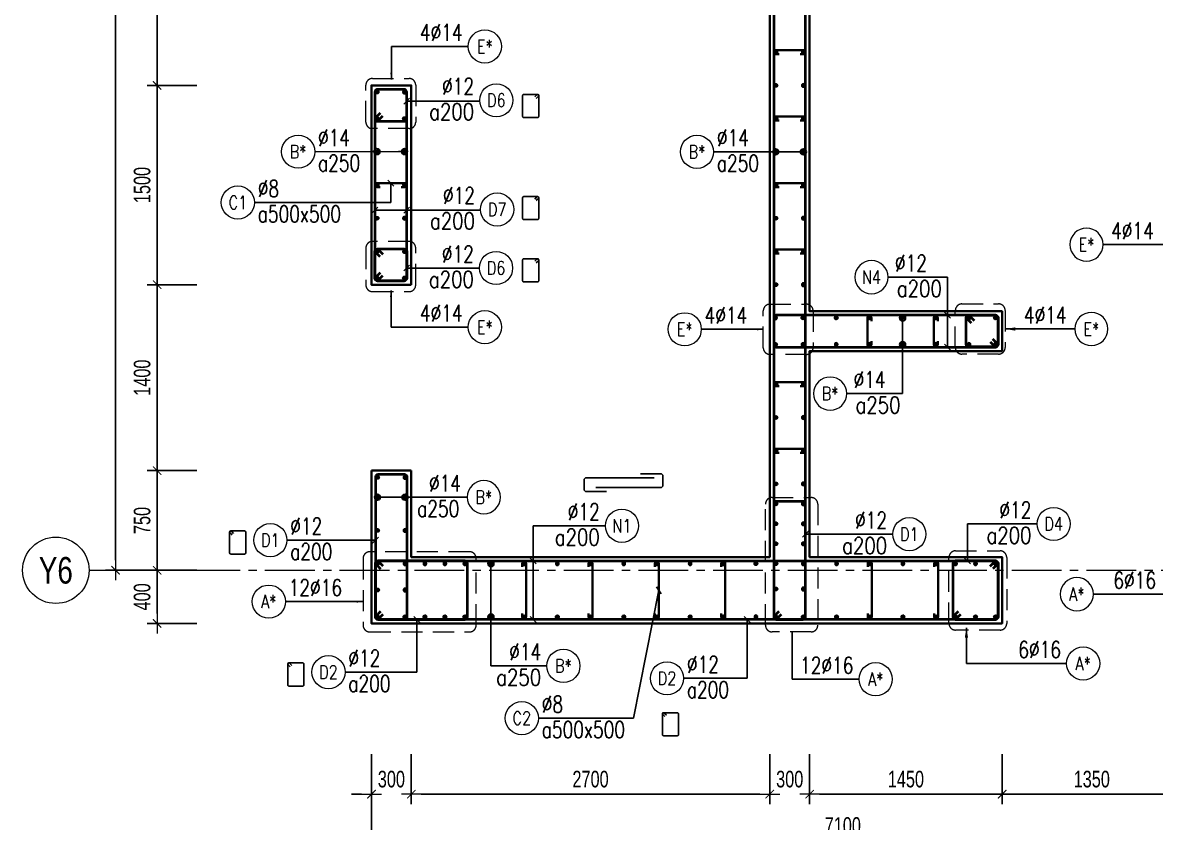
# Model space of a CAD drawing. Header units: millimetres. Extents: x 988833 to 1318015, y -9365 to 47591.
# Drawn here: x 1152773 to 1161304, y -1012 to 5008 of the extents above; entities that cross this region are included whole.
import ezdxf
from ezdxf.enums import TextEntityAlignment as Align

# ---------------------------------------------------------------- set-up
doc = ezdxf.new("R2010")
doc.units = ezdxf.units.MM
doc.header["$MEASUREMENT"] = 0
doc.linetypes.add('HIDDEN2', pattern=[4.7625, 3.175, -1.5875])
doc.linetypes.add('OF_Grid_1$0$CENTER2', pattern=[1.125, 0.75, -0.125, 0.125, -0.125])
doc.layers.get('0').update_dxf_attribs({"lineweight": 20})
doc.layers.get('Defpoints').update_dxf_attribs({"color": 151, "lineweight": 9})
for name, color, linetype, lineweight in [('KC-LEADER', 153, 'Continuous', 18), ('KC-THEP', 6, 'Continuous', 40), ('NDC_S_DIM', 1, 'Continuous', 15), ('NDC_S_HIDDEN', 8, 'HIDDEN2', 13), ('NDC_S_LEADER', 1, 'Continuous', 15), ('NDC_S_REBAR', 4, 'Continuous', 35), ('NDC_S_STIRRUP', 4, 'Continuous', 40), ('NDC_S_VN TEXT', 7, 'Continuous', 20), ('NDC_S_WALL', 6, 'Continuous', 35), ('OF_Grid_1$0$NDC_S_AXIS', 5, 'OF_Grid_1$0$CENTER2', 13), ('OF_Grid_1$0$NDC_S_SYMBOL', 1, 'Continuous', 15), ('OF_Grid_1$0$NDC_S_TEXT SYMBOL', 7, 'Continuous', 20)]:
    doc.layers.add(name, color=color, linetype=linetype, lineweight=lineweight)
doc.layers.add('Ligature', color=1, linetype='Continuous')
doc.styles.add('NDC_ARIAL', font='arial.ttf', dxfattribs={"width": 0.85})
doc.styles.add('NDC_DIM', font='', dxfattribs={"width": 0.75})
doc.styles.add('NDC_EN TXT', font='romans.shx', dxfattribs={"width": 0.8})
doc.styles.add('OF_Grid_1$0$NDC_ANNO', font='', dxfattribs={"width": 0.8})
doc.styles.get('NDC_DIM').set_extended_font_data('Dotum')
doc.styles.get('OF_Grid_1$0$NDC_ANNO').set_extended_font_data('Dotum')
doc.dimstyles.new('NDC_1-50', dxfattribs={"dimscale": 50, "dimtxt": 2.5, "dimasz": 1, "dimexe": 1.5, "dimexo": 0, "dimgap": 0.8, "dimtad": 1, "dimdec": 0, "dimdsep": 46, "dimtxsty": 'NDC_ARIAL', "dimblk": 'DIMMARK', "dimcen": 49999.938995, "dimdle": 1.5, "dimclrd": 1, "dimclre": 1, "dimclrt": 3, "dimadec": 0, "dimazin": 0, "dimtfac": 1, "dimtdec": 0, "dimtix": 1, "dimtmove": 2, "dimatfit": 3, "dimfxl": 1, "dimarcsym": 0})
doc.dimstyles.new('NDC_dim_30', dxfattribs={"dimscale": 30, "dimtxt": 2.5, "dimasz": 1.5, "dimexe": 1.5, "dimexo": 2.5, "dimgap": 1, "dimtad": 1, "dimdec": 0, "dimzin": 0, "dimdsep": 46, "dimtxsty": 'NDC_DIM', "dimblk": 'DIMMARK', "dimcen": 0.09, "dimdle": 1.2, "dimclrd": 1, "dimclre": 1, "dimclrt": 3, "dimadec": 0, "dimazin": 0, "dimtfac": 1, "dimtdec": 0, "dimtix": 1, "dimtofl": 0, "dimtmove": 0, "dimatfit": 3, "dimfxl": 6, "dimfxlon": 1, "dimtolj": 1, "dimtzin": 0, "dimarcsym": 0})
doc.dimstyles.new('NDC_dim_50', dxfattribs={"dimscale": 50, "dimtxt": 2.5, "dimasz": 1.5, "dimexe": 1.5, "dimexo": 2.5, "dimgap": 1, "dimtad": 1, "dimdec": 0, "dimzin": 0, "dimdsep": 46, "dimtxsty": 'NDC_DIM', "dimblk": 'DIMMARK', "dimcen": 0.09, "dimdle": 1.2, "dimclrd": 1, "dimclre": 1, "dimclrt": 3, "dimadec": 0, "dimazin": 0, "dimtfac": 1, "dimtdec": 0, "dimtix": 1, "dimtofl": 0, "dimtmove": 0, "dimatfit": 3, "dimfxl": 6, "dimfxlon": 1, "dimtolj": 1, "dimtzin": 0, "dimarcsym": 0})

# ---------------------------------------------------------------- blocks, each defined once
blk = doc.blocks.new('DIMMARK')
at = {"layer": 'NDC_S_DIM', "color": 1}
blk.add_line((-1.5, 0), (1, 0), dxfattribs=at)
at = {"layer": 'NDC_S_DIM', "color": 2, "const_width": 0.1}
blk.add_lwpolyline([(-0.42, -0.42), (0.42, 0.42)], dxfattribs=at)
blk = doc.blocks.new('*U9')
blk.add_circle((2.5, 0), 2.5)
at = {"layer": 'NDC_S_VN TEXT', "color": 3, "style": 'NDC_EN TXT', "width": 0.75}
blk.add_attdef('DK2', text='', height=2.5, dxfattribs=at).set_placement((-0.85, 0.85), align=Align.RIGHT)
at = {"layer": 'NDC_S_VN TEXT', "color": 7, "style": 'NDC_EN TXT', "width": 0.8}
blk.add_attdef('SH3', text='', height=2, dxfattribs=at).set_placement((2.5, 0), align=Align.MIDDLE)
blk = doc.blocks.new('THEP')
at = {"layer": 'KC-LEADER', "color": 6}
blk.add_circle((0, 0), 14, dxfattribs=at)
at = {"layer": 'KC-THEP'}
for p, q in [((-14, 0), (14, 0)), ((9.9, 9.9), (-9.9, -9.9)), ((-9.9, 9.9), (9.9, -9.9)), ((0, 14), (0, -14))]:
    blk.add_line(p, q, dxfattribs=at)
blk = doc.blocks.new('*U11')
blk.add_circle((-2.5, 0), 2.5)
at = {"layer": 'NDC_S_VN TEXT', "color": 3, "style": 'NDC_EN TXT', "width": 0.75}
for tag, p in [('DK1', (0.5, 0.85)), ('KC1', (0.5, -2.97))]:
    blk.add_attdef(tag, p, '', height=2.5, dxfattribs=at)
at = {"layer": 'NDC_S_VN TEXT', "color": 7, "style": 'NDC_EN TXT', "width": 0.8}
blk.add_attdef('SH2', text='', height=2, dxfattribs=at).set_placement((-2.5, 0), align=Align.MIDDLE)
blk = doc.blocks.new('*U10')
blk.add_circle((2.5, 0), 2.5)
at = {"layer": 'NDC_S_VN TEXT', "color": 3, "style": 'NDC_EN TXT'}
for tag, width, p in [('DK2', 0.75, (-0.85, 0.85)), ('KC2', 0.8, (-0.85, -2.97))]:
    blk.add_attdef(tag, text='', height=2.5, dxfattribs=dict(at, width=width)).set_placement(p, align=Align.RIGHT)
at = {"layer": 'NDC_S_VN TEXT', "color": 7, "style": 'NDC_EN TXT', "width": 0.8}
blk.add_attdef('SH3', text='', height=2, dxfattribs=at).set_placement((2.5, 0), align=Align.MIDDLE)
blk = doc.blocks.new('*U13')
blk.add_circle((-2.5, 0), 2.5)
at = {"layer": 'NDC_S_VN TEXT', "color": 3, "style": 'NDC_EN TXT', "width": 0.75}
blk.add_attdef('DK1', (0.5, 0.85), '', height=2.5, dxfattribs=at)
at = {"layer": 'NDC_S_VN TEXT', "color": 7, "style": 'NDC_EN TXT', "width": 0.8}
blk.add_attdef('SH2', text='', height=2, dxfattribs=at).set_placement((-2.5, 0), align=Align.MIDDLE)
blk = doc.blocks.new('*U12')
blk.add_circle((-2.5, 0), 2.5)
at = {"layer": 'NDC_S_VN TEXT', "color": 3, "style": 'NDC_EN TXT', "width": 0.75}
for tag, p in [('DK1', (0.5, 0.85)), ('KC1', (0.5, -2.97))]:
    blk.add_attdef(tag, p, '', height=2.5, dxfattribs=at)
at = {"layer": 'NDC_S_VN TEXT', "color": 7, "style": 'NDC_EN TXT', "width": 0.8}
blk.add_attdef('SH2', text='', height=2, dxfattribs=at).set_placement((-2.5, 0), align=Align.MIDDLE)
blk = doc.blocks.new('*U839')
at = {"layer": 'KC-THEP', "rotation": 9.668564436380946}
blk.add_blockref('THEP', (0, 100.3), dxfattribs=at)
at = {"layer": 'KC-THEP', "xscale": -1, "rotation": 170.331435563619}
blk.add_blockref('THEP', (0, -100.3), dxfattribs=at)
blk = doc.blocks.new('*U838')
at = {"layer": 'NDC_S_HIDDEN', "color": 0, "linetype": 'ByBlock', "lineweight": -2, "transparency": 16777216}
for p in [(0, 0), (250, 0), (500, 0), (750, 0), (1000, 0), (1250, 0)]:
    blk.add_blockref('*U839', p, dxfattribs=at)
blk = doc.blocks.new('*D874')
at = {"layer": 'Defpoints', "color": 0, "transparency": 16777216}
for p in [(1155400.4, 485.6), (1162500.2, -336), (1155400.4, -1148.8)]:
    blk.add_point(p, dxfattribs=at)
at = {"layer": 'NDC_S_DIM', "color": 1, "lineweight": -2, "transparency": 16777216}
for p, q in [((1155400.4, -848.8), (1155400.4, -1223.8)), ((1162500.2, -848.8), (1162500.2, -1223.8)), ((1162425.2, -1148.8), (1155475.4, -1148.8))]:
    blk.add_line(p, q, dxfattribs=at)
at = {"layer": 'NDC_S_DIM', "color": 1, "lineweight": -2, "transparency": 16777216, "xscale": 75, "yscale": 75, "zscale": 75, "rotation": 180}
blk.add_blockref('DIMMARK', (1155400.4, -1148.8), dxfattribs=at)
at = {"layer": 'NDC_S_DIM', "color": 1, "lineweight": -2, "transparency": 16777216, "xscale": 75, "yscale": 75, "zscale": 75}
blk.add_blockref('DIMMARK', (1162500.2, -1148.8), dxfattribs=at)
at = {"layer": 'NDC_S_DIM', "color": 3, "transparency": 16777216, "insert": (1158950.3, -1036.2), "char_height": 125, "attachment_point": 5, "style": 'NDC_DIM'}
blk.add_mtext('\\A1;7100', dxfattribs=at)
blk = doc.blocks.new('*D875')
at = {"layer": 'Defpoints', "color": 0, "ltscale": 200, "transparency": 16777216}
for p in [(1155400.4, 485.6), (1155700.4, 485.6), (1155400.4, -799.6)]:
    blk.add_point(p, dxfattribs=at)
at = {"layer": 'NDC_S_DIM', "color": 1, "lineweight": -2, "ltscale": 200, "transparency": 16777216}
for p, q in [((1155400.4, -499.6), (1155400.4, -874.6)), ((1155700.4, -499.6), (1155700.4, -874.6)), ((1155325.4, -799.6), (1155250.4, -799.6)), ((1155775.4, -799.6), (1155850.4, -799.6))]:
    blk.add_line(p, q, dxfattribs=at)
at = {"layer": 'NDC_S_DIM', "color": 1, "lineweight": -2, "ltscale": 200, "transparency": 16777216, "xscale": 75, "yscale": 75, "zscale": 75}
blk.add_blockref('DIMMARK', (1155400.4, -799.6), dxfattribs=at)
at = {"layer": 'NDC_S_DIM', "color": 1, "lineweight": -2, "ltscale": 200, "transparency": 16777216, "xscale": 75, "yscale": 75, "zscale": 75, "rotation": 180}
blk.add_blockref('DIMMARK', (1155700.4, -799.6), dxfattribs=at)
at = {"layer": 'NDC_S_DIM', "color": 3, "ltscale": 200, "transparency": 16777216, "insert": (1155550.4, -687), "char_height": 125, "attachment_point": 5, "style": 'NDC_DIM'}
blk.add_mtext('\\A1;300', dxfattribs=at)
blk = doc.blocks.new('*U55')
at = {"layer": 'OF_Grid_1$0$NDC_S_SYMBOL'}
blk.add_line((5, 0), (9, 0), dxfattribs=at)
blk.add_circle((0, 0), 5, dxfattribs=at)
at = {"layer": 'OF_Grid_1$0$NDC_S_TEXT SYMBOL', "color": 7, "style": 'OF_Grid_1$0$NDC_ANNO', "width": 0.8}
blk.add_attdef('GRID', text='', height=4, rotation=270, dxfattribs=at).set_placement((0, 0), align=Align.MIDDLE)
blk = doc.blocks.new('*D846')
at = {"layer": 'Defpoints', "color": 0, "ltscale": 200, "transparency": 16777216}
for p in [(1155700.4, 885.6), (1153785.8, 485.6), (1155462.5, 485.6)]:
    blk.add_point(p, dxfattribs=at)
at = {"layer": 'NDC_S_DIM', "color": 1, "lineweight": -2, "ltscale": 200, "transparency": 16777216}
for p, q in [((1154085.8, 885.6), (1153710.8, 885.6)), ((1153785.8, 810.6), (1153785.8, 560.6)), ((1154085.8, 485.6), (1153710.8, 485.6))]:
    blk.add_line(p, q, dxfattribs=at)
at = {"layer": 'NDC_S_DIM', "color": 1, "lineweight": -2, "ltscale": 200, "transparency": 16777216, "xscale": 75, "yscale": 75, "zscale": 75}
for p, rotation in [((1153785.8, 885.6), 90), ((1153785.8, 485.6), 270)]:
    blk.add_blockref('DIMMARK', p, dxfattribs=dict(at, rotation=rotation))
at = {"layer": 'NDC_S_DIM', "color": 3, "ltscale": 200, "transparency": 16777216, "insert": (1153673.2, 685.6), "char_height": 125, "attachment_point": 5, "rotation": 90, "style": 'NDC_DIM'}
blk.add_mtext('\\A1;400', dxfattribs=at)
blk = doc.blocks.new('*D847')
at = {"layer": 'Defpoints', "color": 0, "ltscale": 200, "transparency": 16777216}
for p in [(1153473.2, 12485.6), (1155514.3, 12485.6), (1155514.4, 885.9)]:
    blk.add_point(p, dxfattribs=at)
at = {"layer": 'NDC_S_DIM', "color": 1, "lineweight": -2, "ltscale": 200, "transparency": 16777216}
for p, q in [((1153773.2, 12485.6), (1153398.2, 12485.6)), ((1153473.2, 960.9), (1153473.2, 12410.6)), ((1153773.2, 885.9), (1153398.2, 885.9))]:
    blk.add_line(p, q, dxfattribs=at)
at = {"layer": 'NDC_S_DIM', "color": 1, "lineweight": -2, "ltscale": 200, "transparency": 16777216, "xscale": 75, "yscale": 75, "zscale": 75}
for p, rotation in [((1153473.2, 12485.6), 90), ((1153473.2, 885.9), 270)]:
    blk.add_blockref('DIMMARK', p, dxfattribs=dict(at, rotation=rotation))
at = {"layer": 'NDC_S_DIM', "color": 3, "ltscale": 200, "transparency": 16777216, "insert": (1153360.6, 6685.7), "char_height": 125, "attachment_point": 5, "rotation": 90, "style": 'NDC_DIM'}
blk.add_mtext('\\A1;11600', dxfattribs=at)
blk = doc.blocks.new('*D854')
at = {"layer": 'Defpoints', "color": 0, "ltscale": 200, "transparency": 16777216}
for p in [(1158400.4, 985.6), (1155700.4, 485.6), (1158400.4, -799.6)]:
    blk.add_point(p, dxfattribs=at)
at = {"layer": 'NDC_S_DIM', "color": 1, "lineweight": -2, "ltscale": 200, "transparency": 16777216}
for p, q in [((1155700.4, -499.6), (1155700.4, -874.6)), ((1158400.4, -499.6), (1158400.4, -874.6)), ((1155775.4, -799.6), (1158325.4, -799.6))]:
    blk.add_line(p, q, dxfattribs=at)
at = {"layer": 'NDC_S_DIM', "color": 1, "lineweight": -2, "ltscale": 200, "transparency": 16777216, "xscale": 75, "yscale": 75, "zscale": 75, "rotation": 180}
blk.add_blockref('DIMMARK', (1155700.4, -799.6), dxfattribs=at)
at = {"layer": 'NDC_S_DIM', "color": 1, "lineweight": -2, "ltscale": 200, "transparency": 16777216, "xscale": 75, "yscale": 75, "zscale": 75}
blk.add_blockref('DIMMARK', (1158400.4, -799.6), dxfattribs=at)
at = {"layer": 'NDC_S_DIM', "color": 3, "ltscale": 200, "transparency": 16777216, "insert": (1157050.4, -687), "char_height": 125, "attachment_point": 5, "style": 'NDC_DIM'}
blk.add_mtext('\\A1;2700', dxfattribs=at)
blk = doc.blocks.new('*D855')
at = {"layer": 'Defpoints', "color": 0, "ltscale": 200, "transparency": 16777216}
for p in [(1158400.4, 985.6), (1158700.4, 985.6), (1158700.4, -799.6)]:
    blk.add_point(p, dxfattribs=at)
at = {"layer": 'NDC_S_DIM', "color": 1, "lineweight": -2, "ltscale": 200, "transparency": 16777216}
for p, q in [((1158400.4, -499.6), (1158400.4, -874.6)), ((1158700.4, -499.6), (1158700.4, -874.6)), ((1158325.4, -799.6), (1158250.4, -799.6)), ((1158775.4, -799.6), (1158850.4, -799.6))]:
    blk.add_line(p, q, dxfattribs=at)
at = {"layer": 'NDC_S_DIM', "color": 1, "lineweight": -2, "ltscale": 200, "transparency": 16777216, "xscale": 75, "yscale": 75, "zscale": 75}
blk.add_blockref('DIMMARK', (1158400.4, -799.6), dxfattribs=at)
at = {"layer": 'NDC_S_DIM', "color": 1, "lineweight": -2, "ltscale": 200, "transparency": 16777216, "xscale": 75, "yscale": 75, "zscale": 75, "rotation": 180}
blk.add_blockref('DIMMARK', (1158700.4, -799.6), dxfattribs=at)
at = {"layer": 'NDC_S_DIM', "color": 3, "ltscale": 200, "transparency": 16777216, "insert": (1158550.4, -687), "char_height": 125, "attachment_point": 5, "style": 'NDC_DIM'}
blk.add_mtext('\\A1;300', dxfattribs=at)
blk = doc.blocks.new('*D856')
at = {"layer": 'Defpoints', "color": 0, "ltscale": 200, "transparency": 16777216}
for p in [(1158700.4, 985.6), (1160150.4, 985.6), (1160150.4, -799.6)]:
    blk.add_point(p, dxfattribs=at)
at = {"layer": 'NDC_S_DIM', "color": 1, "lineweight": -2, "ltscale": 200, "transparency": 16777216}
for p, q in [((1158700.4, -499.6), (1158700.4, -874.6)), ((1160150.4, -499.6), (1160150.4, -874.6)), ((1158775.4, -799.6), (1160075.4, -799.6))]:
    blk.add_line(p, q, dxfattribs=at)
at = {"layer": 'NDC_S_DIM', "color": 1, "lineweight": -2, "ltscale": 200, "transparency": 16777216, "xscale": 75, "yscale": 75, "zscale": 75, "rotation": 180}
blk.add_blockref('DIMMARK', (1158700.4, -799.6), dxfattribs=at)
at = {"layer": 'NDC_S_DIM', "color": 1, "lineweight": -2, "ltscale": 200, "transparency": 16777216, "xscale": 75, "yscale": 75, "zscale": 75}
blk.add_blockref('DIMMARK', (1160150.4, -799.6), dxfattribs=at)
at = {"layer": 'NDC_S_DIM', "color": 3, "ltscale": 200, "transparency": 16777216, "insert": (1159425.4, -687), "char_height": 125, "attachment_point": 5, "style": 'NDC_DIM'}
blk.add_mtext('\\A1;1450', dxfattribs=at)
blk = doc.blocks.new('*D857')
at = {"layer": 'Defpoints', "color": 0, "ltscale": 200, "transparency": 16777216}
for p in [(1160150.4, 985.6), (1161500.4, 948.4), (1161500.4, -799.6)]:
    blk.add_point(p, dxfattribs=at)
at = {"layer": 'NDC_S_DIM', "color": 1, "lineweight": -2, "ltscale": 200, "transparency": 16777216}
for p, q in [((1160150.4, -499.6), (1160150.4, -874.6)), ((1161500.4, -499.6), (1161500.4, -874.6)), ((1160225.4, -799.6), (1161425.4, -799.6))]:
    blk.add_line(p, q, dxfattribs=at)
at = {"layer": 'NDC_S_DIM', "color": 1, "lineweight": -2, "ltscale": 200, "transparency": 16777216, "xscale": 75, "yscale": 75, "zscale": 75, "rotation": 180}
blk.add_blockref('DIMMARK', (1160150.4, -799.6), dxfattribs=at)
at = {"layer": 'NDC_S_DIM', "color": 1, "lineweight": -2, "ltscale": 200, "transparency": 16777216, "xscale": 75, "yscale": 75, "zscale": 75}
blk.add_blockref('DIMMARK', (1161500.4, -799.6), dxfattribs=at)
at = {"layer": 'NDC_S_DIM', "color": 3, "ltscale": 200, "transparency": 16777216, "insert": (1160825.4, -687), "char_height": 125, "attachment_point": 5, "style": 'NDC_DIM'}
blk.add_mtext('\\A1;1350', dxfattribs=at)
blk = doc.blocks.new('*D865')
at = {"layer": 'Defpoints', "color": 0, "ltscale": 200, "transparency": 16777216}
for p in [(1153785.8, 1635.6), (1155700.4, 1635.6), (1155700.4, 885.6)]:
    blk.add_point(p, dxfattribs=at)
at = {"layer": 'NDC_S_DIM', "color": 1, "lineweight": -2, "ltscale": 200, "transparency": 16777216}
for p, q in [((1154085.8, 1635.6), (1153710.8, 1635.6)), ((1153785.8, 960.6), (1153785.8, 1560.6)), ((1154085.8, 885.6), (1153710.8, 885.6))]:
    blk.add_line(p, q, dxfattribs=at)
at = {"layer": 'NDC_S_DIM', "color": 1, "lineweight": -2, "ltscale": 200, "transparency": 16777216, "xscale": 75, "yscale": 75, "zscale": 75}
for p, rotation in [((1153785.8, 1635.6), 90), ((1153785.8, 885.6), 270)]:
    blk.add_blockref('DIMMARK', p, dxfattribs=dict(at, rotation=rotation))
at = {"layer": 'NDC_S_DIM', "color": 3, "ltscale": 200, "transparency": 16777216, "insert": (1153673.2, 1260.6), "char_height": 125, "attachment_point": 5, "rotation": 90, "style": 'NDC_DIM'}
blk.add_mtext('\\A1;750', dxfattribs=at)
blk = doc.blocks.new('*D866')
at = {"layer": 'Defpoints', "color": 0, "ltscale": 200, "transparency": 16777216}
for p in [(1153785.8, 3035.6), (1155456.5, 3035.6), (1155700.4, 1635.6)]:
    blk.add_point(p, dxfattribs=at)
at = {"layer": 'NDC_S_DIM', "color": 1, "lineweight": -2, "ltscale": 200, "transparency": 16777216}
for p, q in [((1154085.8, 3035.6), (1153710.8, 3035.6)), ((1153785.8, 1710.6), (1153785.8, 2960.6)), ((1154085.8, 1635.6), (1153710.8, 1635.6))]:
    blk.add_line(p, q, dxfattribs=at)
at = {"layer": 'NDC_S_DIM', "color": 1, "lineweight": -2, "ltscale": 200, "transparency": 16777216, "xscale": 75, "yscale": 75, "zscale": 75}
for p, rotation in [((1153785.8, 3035.6), 90), ((1153785.8, 1635.6), 270)]:
    blk.add_blockref('DIMMARK', p, dxfattribs=dict(at, rotation=rotation))
at = {"layer": 'NDC_S_DIM', "color": 3, "ltscale": 200, "transparency": 16777216, "insert": (1153673.2, 2335.6), "char_height": 125, "attachment_point": 5, "rotation": 90, "style": 'NDC_DIM'}
blk.add_mtext('\\A1;1400', dxfattribs=at)
blk = doc.blocks.new('*D867')
at = {"layer": 'Defpoints', "color": 0, "ltscale": 200, "transparency": 16777216}
for p in [(1153785.8, 4535.6), (1155550.4, 4535.6), (1155456.5, 3035.6)]:
    blk.add_point(p, dxfattribs=at)
at = {"layer": 'NDC_S_DIM', "color": 1, "lineweight": -2, "ltscale": 200, "transparency": 16777216}
for p, q in [((1154085.8, 4535.6), (1153710.8, 4535.6)), ((1153785.8, 3110.6), (1153785.8, 4460.6)), ((1154085.8, 3035.6), (1153710.8, 3035.6))]:
    blk.add_line(p, q, dxfattribs=at)
at = {"layer": 'NDC_S_DIM', "color": 1, "lineweight": -2, "ltscale": 200, "transparency": 16777216, "xscale": 75, "yscale": 75, "zscale": 75}
for p, rotation in [((1153785.8, 4535.6), 90), ((1153785.8, 3035.6), 270)]:
    blk.add_blockref('DIMMARK', p, dxfattribs=dict(at, rotation=rotation))
at = {"layer": 'NDC_S_DIM', "color": 3, "ltscale": 200, "transparency": 16777216, "insert": (1153673.2, 3785.6), "char_height": 125, "attachment_point": 5, "rotation": 90, "style": 'NDC_DIM'}
blk.add_mtext('\\A1;1500', dxfattribs=at)
blk = doc.blocks.new('*D868')
at = {"layer": 'Defpoints', "color": 0, "ltscale": 200, "transparency": 16777216}
for p in [(1153785.8, 5935.6), (1155550.4, 5935.6), (1155550.4, 4535.6)]:
    blk.add_point(p, dxfattribs=at)
at = {"layer": 'NDC_S_DIM', "color": 1, "lineweight": -2, "ltscale": 200, "transparency": 16777216}
for p, q in [((1154085.8, 5935.6), (1153710.8, 5935.6)), ((1153785.8, 4610.6), (1153785.8, 5860.6)), ((1154085.8, 4535.6), (1153710.8, 4535.6))]:
    blk.add_line(p, q, dxfattribs=at)
at = {"layer": 'NDC_S_DIM', "color": 1, "lineweight": -2, "ltscale": 200, "transparency": 16777216, "xscale": 75, "yscale": 75, "zscale": 75}
for p, rotation in [((1153785.8, 5935.6), 90), ((1153785.8, 4535.6), 270)]:
    blk.add_blockref('DIMMARK', p, dxfattribs=dict(at, rotation=rotation))
at = {"layer": 'NDC_S_DIM', "color": 3, "ltscale": 200, "transparency": 16777216, "insert": (1153673.2, 5235.6), "char_height": 125, "attachment_point": 5, "rotation": 90, "style": 'NDC_DIM'}
blk.add_mtext('\\A1;1400', dxfattribs=at)

msp = doc.modelspace()

# ---------------------------------------------------------------- linework, layer by layer
at = {"layer": 'Ligature'}
for points in [[(1156641.5, 4437.8), (1156657.5, 4453.8, 0.668179), (1156651.7, 4467.7), (1156547.1, 4467.7, 0.414214), (1156538.9, 4459.6), (1156538.9, 4302.4, 0.414214), (1156547.1, 4294.3), (1156651.7, 4294.3, 0.414214), (1156659.9, 4302.4), (1156659.9, 4459.6, 0.668179), (1156646, 4465.3), (1156630, 4449.4)], [(1156641.5, 3668.7), (1156657.5, 3684.6, 0.668179), (1156651.7, 3698.6), (1156547.1, 3698.6, 0.414214), (1156538.9, 3690.4), (1156538.9, 3533.3, 0.414214), (1156547.1, 3525.1), (1156651.7, 3525.1, 0.414214), (1156659.9, 3533.3), (1156659.9, 3690.4, 0.668179), (1156645.9, 3696.2), (1156630, 3680.2)], [(1156641.5, 3200.1), (1156657.5, 3216.1, 0.668179), (1156651.7, 3230), (1156547.1, 3230, 0.414214), (1156538.9, 3221.8), (1156538.9, 3064.7, 0.414214), (1156547.1, 3056.6), (1156651.7, 3056.6, 0.414214), (1156659.9, 3064.7), (1156659.9, 3221.8, 0.668179), (1156645.9, 3227.6), (1156630, 3211.6)], [(1154350.7, 1151.6), (1154334.7, 1167.6, -0.668179), (1154340.5, 1181.6), (1154445.1, 1181.6, -0.414214), (1154453.3, 1173.4), (1154453.3, 1016.3, -0.414214), (1154445.1, 1008.1), (1154340.5, 1008.1, -0.414214), (1154332.3, 1016.3), (1154332.3, 1173.4, -0.668179), (1154346.3, 1179.2), (1154362.3, 1163.2)], [(1154788.5, 158), (1154772.6, 174, -0.668179), (1154778.3, 188), (1154883, 188, -0.414214), (1154891.1, 179.8), (1154891.1, 22.7, -0.414214), (1154883, 14.5), (1154778.3, 14.5, -0.414214), (1154770.2, 22.7), (1154770.2, 179.8, -0.668179), (1154784.1, 185.6), (1154800.1, 169.6)], [(1157609.9, -216.2), (1157593.9, -200.3, -0.668179), (1157599.7, -186.3), (1157704.3, -186.3, -0.414214), (1157712.5, -194.5), (1157712.5, -351.6, -0.414214), (1157704.3, -359.8), (1157599.7, -359.8, -0.414214), (1157591.6, -351.6), (1157591.6, -194.5, -0.668179), (1157605.5, -188.7), (1157621.5, -204.7)]]:
    msp.add_lwpolyline(points, format="xyb", dxfattribs=at)
at = {"layer": 'Ligature', "elevation": 0}
for points in [[(1157530.7, 1582.5), (1157019.1, 1582.5, 0.414214), (1157001.5, 1564.9), (1157001.5, 1495.7, 0.414214), (1157019.1, 1478.1), (1157169.3, 1478.1)], [(1157427.1, 1612.5), (1157577.3, 1612.5, -0.414214), (1157595, 1594.9), (1157595, 1525.8, -0.414214), (1157577.3, 1508.2), (1157089.2, 1508.2)]]:
    msp.add_lwpolyline(points, format="xyb", dxfattribs=at)
at = {"layer": 'NDC_S_HIDDEN', "ltscale": 50}
for points in [[(1155407.9, 4587.7), (1155683.7, 4587.7, -0.414214), (1155733.7, 4537.7), (1155733.7, 4260.1, -0.414214), (1155683.7, 4210.1), (1155407.9, 4210.1, -0.414214), (1155357.9, 4260.1), (1155357.9, 4537.7, -0.414214)], [(1155407.9, 2983.6), (1155683.7, 2983.6, 0.414214), (1155733.7, 3033.6), (1155733.7, 3311.1, 0.414214), (1155683.7, 3361.1), (1155407.9, 3361.1, 0.414214), (1155357.9, 3311.1), (1155357.9, 3033.6, 0.414214)], [(1158401.1, 2888.5), (1158677, 2888.5, -0.414214), (1158727, 2838.5), (1158727, 2561, -0.414214), (1158677, 2511), (1158401.1, 2511, -0.414214), (1158351.1, 2561), (1158351.1, 2838.5, -0.414214)], [(1159847.6, 2890.7), (1160123.5, 2890.7, -0.414214), (1160173.5, 2840.7), (1160173.5, 2563.2, -0.414214), (1160123.5, 2513.2), (1159847.6, 2513.2, -0.414214), (1159797.6, 2563.2), (1159797.6, 2840.7, -0.414214)], [(1158711.9, 422.2), (1158417.5, 422.2, -0.414214), (1158367.5, 472.2), (1158367.5, 1383.2, -0.414214), (1158417.5, 1433.2), (1158711.9, 1433.2, -0.414214), (1158761.9, 1383.2), (1158761.9, 472.2, -0.414214)], [(1155387.2, 422.2), (1156139.4, 422.2, 0.414214), (1156189.4, 472.2), (1156189.4, 974.7, 0.414214), (1156139.4, 1024.7), (1155387.2, 1024.7, 0.414214), (1155337.2, 974.7), (1155337.2, 472.2, 0.414214)], [(1159799.6, 1031.8), (1160134.8, 1031.8, -0.414214), (1160184.8, 981.8), (1160184.8, 485.6, -0.414214), (1160134.8, 435.6), (1159799.6, 435.6, -0.414214), (1159749.6, 485.6), (1159749.6, 981.8, -0.414214)]]:
    msp.add_lwpolyline(points, format="xyb", close=True, dxfattribs=at)
at = {"layer": 'NDC_S_REBAR'}
for points in [[(1158628.1, 4770.6), (1158653.1, 4770.6, 1), (1158653.1, 4800.6), (1158446.1, 4800.6, 1), (1158446.1, 4770.6), (1158471.1, 4770.6)], [(1158628.1, 4270.6), (1158653.1, 4270.6, 1), (1158653.1, 4300.6), (1158446.1, 4300.6, 1), (1158446.1, 4270.6), (1158471.1, 4270.6)], [(1155624, 3770.6), (1155649, 3770.6, 1), (1155649, 3800.6), (1155442, 3800.6, 1), (1155442, 3770.6), (1155467, 3770.6)], [(1158628.1, 3770.6), (1158653.1, 3770.6, 1), (1158653.1, 3800.6), (1158446.1, 3800.6, 1), (1158446.1, 3770.6), (1158471.1, 3770.6)], [(1158628.1, 3270.6), (1158653.1, 3270.6, 1), (1158653.1, 3300.6), (1158446.1, 3300.6, 1), (1158446.1, 3270.6), (1158471.1, 3270.6)], [(1159165.6, 2610.9), (1159165.6, 2585.9, -1), (1159135.6, 2585.9), (1159135.6, 2785.9, -1), (1159165.6, 2785.9), (1159165.6, 2760.9)], [(1159665.6, 2610.9), (1159665.6, 2585.9, -1), (1159635.6, 2585.9), (1159635.6, 2785.9, -1), (1159665.6, 2785.9), (1159665.6, 2760.9)], [(1158628.1, 2270.6), (1158653.1, 2270.6, 1), (1158653.1, 2300.6), (1158446.1, 2300.6, 1), (1158446.1, 2270.6), (1158471.1, 2270.6)], [(1158628.1, 1770.6), (1158653.1, 1770.6, 1), (1158653.1, 1800.6), (1158446.1, 1800.6, 1), (1158446.1, 1770.6), (1158471.1, 1770.6)], [(1156535.2, 910.6), (1156535.2, 935.6, -1), (1156565.2, 935.6), (1156565.2, 535.6, -1), (1156535.2, 535.6), (1156535.2, 560.6)], [(1157035.2, 910.6), (1157035.2, 935.6, -1), (1157065.2, 935.6), (1157065.2, 535.6, -1), (1157035.2, 535.6), (1157035.2, 560.6)], [(1157535.2, 910.6), (1157535.2, 935.6, -1), (1157565.2, 935.6), (1157565.2, 535.6, -1), (1157535.2, 535.6), (1157535.2, 560.6)], [(1158035.2, 910.6), (1158035.2, 935.6, -1), (1158065.2, 935.6), (1158065.2, 535.6, -1), (1158035.2, 535.6), (1158035.2, 560.6)], [(1159138.1, 910.6), (1159138.1, 935.6, -1), (1159168.1, 935.6), (1159168.1, 535.6, -1), (1159138.1, 535.6), (1159138.1, 560.6)], [(1159638.1, 910.6), (1159638.1, 935.6, -1), (1159668.1, 935.6), (1159668.1, 535.6, -1), (1159638.1, 535.6), (1159638.1, 560.6)]]:
    msp.add_lwpolyline(points, format="xyb", dxfattribs=at)
at = {"layer": 'NDC_S_STIRRUP'}
for points in [[(1158469.6, 575.6), (1158429.6, 535.6, 0.414214), (1158449.6, 515.6), (1158649.6, 515.6, 0.414214), (1158669.6, 535.6), (1158669.6, 12835.6, 0.414214), (1158649.6, 12855.6), (1158449.6, 12855.6, 0.414214), (1158429.6, 12835.6), (1158429.6, 535.6, 0.414214), (1158449.6, 515.6), (1158489.6, 555.6)], [(1155465.5, 3125.6), (1155425.5, 3085.6, 0.414214), (1155445.5, 3065.6), (1155645.5, 3065.6, 0.414214), (1155665.5, 3085.6), (1155665.5, 4485.6, 0.414214), (1155645.5, 4505.6), (1155445.5, 4505.6, 0.414214), (1155425.5, 4485.6), (1155425.5, 3085.6, 0.414214), (1155445.5, 3065.6), (1155485.5, 3105.6)], [(1155465.5, 4326.1), (1155425.5, 4286.1, 0.414214), (1155445.5, 4266.1), (1155645.5, 4266.1, 0.414214), (1155665.5, 4286.1), (1155665.5, 4485.6, 0.414214), (1155645.5, 4505.6), (1155445.5, 4505.6, 0.414214), (1155425.5, 4485.6), (1155425.5, 4286.1, 0.414214), (1155445.5, 4266.1), (1155485.5, 4306.1)], [(1155465.5, 3245.1), (1155425.5, 3285.1, -0.414214), (1155445.5, 3305.1), (1155645.5, 3305.1, -0.414214), (1155665.5, 3285.1), (1155665.5, 3085.6, -0.414214), (1155645.5, 3065.6), (1155445.5, 3065.6, -0.414214), (1155425.5, 3085.6), (1155425.5, 3285.1, -0.414214), (1155445.5, 3305.1), (1155485.5, 3265.1)], [(1160059.6, 2605.6), (1160099.6, 2565.6, 0.414214), (1160119.6, 2585.6), (1160119.6, 2785.6, 0.414214), (1160099.6, 2805.6), (1158449.6, 2805.6, 0.414214), (1158429.6, 2785.6), (1158429.6, 2585.6, 0.414358), (1158449.6, 2565.6), (1160099.6, 2565.6, 0.414214), (1160119.6, 2585.6), (1160079.6, 2625.6)], [(1159919.6, 2745.6), (1159879.6, 2785.6, -0.414214), (1159899.6, 2805.6), (1160099.6, 2805.6, -0.414214), (1160119.6, 2785.6), (1160119.6, 2587.8, -0.414214), (1160099.6, 2567.8), (1159899.6, 2567.8, -0.414214), (1159879.6, 2587.8), (1159879.6, 2785.6, -0.414214), (1159899.6, 2805.6), (1159939.6, 2765.6)], [(1155469.6, 575.6), (1155429.6, 535.6, 0.414214), (1155449.6, 515.6), (1155649.6, 515.6, 0.414214), (1155669.6, 535.6), (1155669.6, 1585.6, 0.414214), (1155649.6, 1605.6), (1155449.6, 1605.6, 0.414214), (1155429.6, 1585.6), (1155429.6, 535.6, 0.414214), (1155449.6, 515.6), (1155489.6, 555.6)], [(1158469.6, 575.6), (1158429.6, 535.6, 0.414214), (1158449.6, 515.6), (1158649.6, 515.6, 0.414214), (1158669.6, 535.6), (1158669.6, 1384.2, 0.414214), (1158649.6, 1404.2), (1158449.6, 1404.2, 0.414214), (1158429.6, 1384.2), (1158429.6, 535.6, 0.414214), (1158449.6, 515.6), (1158489.6, 555.6)], [(1160059.6, 915.6), (1160099.6, 955.6, -0.414214), (1160119.6, 935.6), (1160119.6, 535.6, -0.414214), (1160099.6, 515.6), (1155449.6, 515.6, -0.414214), (1155429.6, 535.6), (1155429.6, 935.6, -0.414214), (1155449.6, 955.6), (1160099.6, 955.6, -0.414214), (1160119.6, 935.6), (1160079.6, 895.6)], [(1155489.6, 915.6), (1155449.6, 955.6, 0.414214), (1155429.6, 935.6), (1155429.6, 535.6, 0.414214), (1155449.6, 515.6), (1156103.1, 515.6, 0.414214), (1156123.1, 535.6), (1156123.1, 935.6, 0.414214), (1156103.1, 955.6), (1155449.6, 955.6, 0.414214), (1155429.6, 935.6), (1155469.6, 895.6)], [(1159819.6, 575.6), (1159779.6, 535.6, 0.414214), (1159799.6, 515.6), (1160099.6, 515.6, 0.414214), (1160119.6, 535.6), (1160119.6, 935.6, 0.414214), (1160099.6, 955.6), (1159799.6, 955.6, 0.414214), (1159779.6, 935.6), (1159779.6, 535.6, 0.414214), (1159799.6, 515.6), (1159839.6, 555.6)]]:
    msp.add_lwpolyline(points, format="xyb", dxfattribs=at)
at = {"layer": 'NDC_S_WALL'}
for points in [[(1158400.4, 12385.6), (1158400.4, 985.6), (1155700.4, 985.6), (1155700.4, 985.6), (1155700.4, 1635.6)], [(1155400.4, 1635.6), (1155400.4, 485.6), (1155400.4, 485.6), (1160150.4, 485.6), (1160150.4, 485.6), (1160150.4, 985.6), (1160150.4, 985.6), (1158700.4, 985.6), (1158700.4, 2535.6), (1158700.4, 2535.6), (1160150.4, 2535.6), (1160150.4, 2835.6), (1158700.4, 2835.6), (1158700.4, 2835.6), (1158700.4, 9885.6)], [(1155700.4, 3035.6), (1155400.4, 3035.6), (1155400.4, 4535.6), (1155700.4, 4535.6), (1155700.4, 3035.6)], [(1155400.4, 1635.6), (1155700.4, 1635.6)]]:
    msp.add_lwpolyline(points, dxfattribs=at)
at = {"layer": 'OF_Grid_1$0$NDC_S_AXIS', "ltscale": 500}
msp.add_line((1153473.2, 885.6), (1167300.9, 885.6), dxfattribs=at)

# ---------------------------------------------------------------- block references
at = {"layer": 'KC-THEP'}
for p, rotation in [((1158446.1, 4785.6), 189.6685644363809), ((1158446.1, 4535.6), 189.6685644363809), ((1155442, 4485.6), 189.6685644363809), ((1155649, 4285.6), 9.668564436380926), ((1158446.1, 4285.6), 189.6685644363809), ((1155442, 4035.6), 189.6685644363809), ((1158446.1, 4035.6), 189.6685644363809), ((1155442, 3785.6), 189.6685644363809), ((1158446.1, 3785.6), 189.6685644363809), ((1155442, 3535.6), 189.6685644363809), ((1158446.1, 3535.6), 189.6685644363809), ((1155442, 3285.6), 189.6685644363809), ((1158446.1, 3285.6), 189.6685644363809), ((1155649, 3085.6), 9.668564436380946), ((1158446.1, 3035.6), 189.6685644363809), ((1160099.6, 2785.6), 9.668564436380946), ((1158443.6, 2585.3), 189.6685644363809), ((1158446.1, 2285.6), 189.6685644363809), ((1158446.1, 2035.6), 189.6685644363809), ((1158446.1, 1785.6), 189.6685644363809), ((1155446.1, 1584.8), 189.6685644363809), ((1158446.1, 1535.6), 189.6685644363809), ((1155446.1, 1435.6), 189.6685644363809), ((1158446.1, 1385.6), 189.6685644363809), ((1155446.1, 1185.6), 189.6685644363809), ((1158446.1, 1235.6), 189.6685644363809), ((1158446.1, 1085.6), 189.6685644363809), ((1155446.1, 935.6), 189.6685644363809), ((1158296.1, 935.6), 189.6685644363809), ((1158446.1, 935.6), 189.6685644363809), ((1155446.1, 737.2), 189.6685644363809), ((1158446.1, 744.9), 189.6685644363809), ((1155653.1, 535.6), 9.66856443638095), ((1155803.1, 535.6), 9.66856443638095), ((1155953.1, 535.6), 9.66856443638095), ((1156103.1, 535.6), 9.66856443638095), ((1156300.2, 535.6), 9.668564436380946), ((1156550.2, 535.6), 9.668564436380946), ((1156800.2, 535.6), 9.668564436380946), ((1157050.2, 535.6), 9.668564436380946), ((1157300.2, 535.6), 9.668564436380946), ((1157550.2, 535.6), 9.668564436380946), ((1157800.2, 535.6), 9.668564436380946), ((1158050.2, 535.6), 9.668564436380946), ((1158653.1, 535.6), 9.668564436380946), ((1158903.1, 535.6), 9.668564436380946), ((1159153.1, 535.6), 9.668564436380946), ((1159403.1, 535.6), 9.668564436380946), ((1159653.1, 535.6), 9.668564436380946), ((1159799.6, 535.6), 9.668564436380946), ((1159949.6, 535.6), 9.668564436380946), ((1160099.6, 535.6), 9.668564436380946)]:
    msp.add_blockref('THEP', p, dxfattribs=dict(at, rotation=rotation))
at = {"layer": 'KC-THEP', "xscale": -1}
for p, rotation in [((1158653.1, 4785.6), 170.331435563619), ((1158653.1, 4535.6), 170.331435563619), ((1155649, 4485.6), 170.331435563619), ((1155442, 4285.6), 350.3314355636191), ((1158653.1, 4285.6), 170.331435563619), ((1155649, 4035.6), 170.331435563619), ((1158653.1, 4035.6), 170.331435563619), ((1155649, 3785.6), 170.331435563619), ((1158653.1, 3785.6), 170.331435563619), ((1155649, 3535.6), 170.331435563619), ((1158653.1, 3535.6), 170.331435563619), ((1155649, 3285.6), 170.331435563619), ((1158653.1, 3285.6), 170.331435563619), ((1155442, 3085.6), 350.3314355636191), ((1158653.1, 3035.6), 170.331435563619), ((1158443.6, 2785.9), 350.3314355636191), ((1160099.6, 2585), 170.331435563619), ((1158653.1, 2285.6), 170.331435563619), ((1158653.1, 2035.6), 170.331435563619), ((1158653.1, 1785.6), 170.331435563619), ((1155653.1, 1584.8), 170.331435563619), ((1158653.1, 1535.6), 170.331435563619), ((1155653.1, 1435.6), 170.331435563619), ((1158653.1, 1385.6), 170.331435563619), ((1155653.1, 1185.6), 170.331435563619), ((1158653.1, 1235.6), 170.331435563619), ((1158653.1, 1085.6), 170.331435563619), ((1155653.1, 935.6), 170.331435563619), ((1155803.1, 935.6), 170.331435563619), ((1155953.1, 935.6), 170.331435563619), ((1156103.1, 935.6), 170.331435563619), ((1156300.2, 935.6), 170.331435563619), ((1156550.2, 935.6), 170.331435563619), ((1156800.2, 935.6), 170.331435563619), ((1157050.2, 935.6), 170.331435563619), ((1157300.2, 935.6), 170.331435563619), ((1157550.2, 935.6), 170.331435563619), ((1157800.2, 935.6), 170.331435563619), ((1158050.2, 935.6), 170.331435563619), ((1158653.1, 935.6), 170.331435563619), ((1158903.1, 935.6), 170.331435563619), ((1159153.1, 935.6), 170.331435563619), ((1159403.1, 935.6), 170.331435563619), ((1159653.1, 935.6), 170.331435563619), ((1159799.6, 935.6), 170.331435563619), ((1159949.6, 935.6), 170.331435563619), ((1160099.6, 935.6), 170.331435563619), ((1155653.1, 737.2), 170.331435563619), ((1158653.1, 744.9), 170.331435563619), ((1155446.1, 535.6), 350.3314355636191), ((1158296.1, 535.6), 350.3314355636191), ((1158446.1, 535.6), 350.3314355636191)]:
    msp.add_blockref('THEP', p, dxfattribs=dict(at, rotation=rotation))
at = {"layer": 'NDC_S_HIDDEN'}
msp.add_blockref('*U838', (1158650.6, 2685.6), dxfattribs=at)
at = {"layer": 'NDC_S_VN TEXT', "xscale": 50, "yscale": 50, "zscale": 50}
for name, p, values in [('*U9', (1156129.4, 4829.2), {'SH3': 'E*', 'DK2': '4%%C14'}), ('*U10', (1156215.7, 4423.5), {'SH3': 'D6', 'DK2': '%%c12', 'KC2': 'a200'}), ('*U11', (1154973, 4036.8), {'SH2': 'B*', 'DK1': '%%C14', 'KC1': 'a250'}), ('*U11', (1157977.1, 4035.6), {'SH2': 'B*', 'DK1': '%%C14', 'KC1': 'a250'}), ('*U11', (1154519.1, 3654.3), {'SH2': 'C1', 'DK1': '%%c8', 'KC1': 'a500x500'}), ('*U10', (1156222.2, 3601.8), {'SH3': 'D7', 'DK2': '%%c12', 'KC2': 'a200'}), ('*U10', (1156213.7, 3161.1), {'SH3': 'D6', 'DK2': '%%c12', 'KC2': 'a200'}), ('*U9', (1156129.4, 2716.1), {'SH3': 'E*', 'DK2': '4%%C14'}), ('*U13', (1157884.7, 2699.8), {'SH2': 'E*', 'DK1': '4%%C14'}), ('*U10', (1157162.1, 1220.9), {'SH3': 'N1', 'DK2': '%%C12', 'KC2': 'a200'}), ('*U10', (1160413.4, 1234.3), {'SH3': 'D4', 'DK2': '%%C12', 'KC2': 'a200'}), ('*U11', (1154763.6, 1112.7), {'SH2': 'D1', 'DK1': '%%C12', 'KC1': 'a200'}), ('*U10', (1159326.3, 1157.6), {'SH3': 'D1', 'DK2': '%%C12', 'KC2': 'a200'}), ('*U13', (1154751.8, 649.8), {'SH2': 'A*', 'DK1': '12%%C16'}), ('*U9', (1160635.8, 184.1), {'SH3': 'A*', 'DK2': '6%%C16'}), ('*U11', (1155201.4, 119), {'SH2': 'D2', 'DK1': '%%C12', 'KC1': 'a200'}), ('*U10', (1156720.8, 165.9), {'SH3': 'B*', 'DK2': '%%C14', 'KC2': 'a250'}), ('*U11', (1157751.2, 72.4), {'SH2': 'D2', 'DK1': '%%C12', 'KC1': 'a200'}), ('*U9', (1159072.8, 65.3), {'SH3': 'A*', 'DK2': '12%%C16'}), ('*U12', (1156657.8, -227.4), {'SH2': 'C2', 'DK1': '%%c8', 'KC1': 'a500x500'})]:
    msp.add_blockref(name, p, dxfattribs=at).add_auto_attribs(values)
at = {"layer": 'NDC_S_VN TEXT'}
ref = msp.add_blockref('*U9', (1160910.7, 3337), dxfattribs=dict(at, xscale=-50, yscale=50, zscale=50))
ref.add_attrib('SH3', 'E*', dxfattribs={"color": 7, "height": 100, "style": 'NDC_EN TXT', "width": 0.8}).set_placement((1160785.7, 3337), align=Align.MIDDLE)
ref.add_attrib('DK2', '4%%C14', dxfattribs={"color": 3, "height": 125, "style": 'NDC_EN TXT', "width": 0.75}).set_placement((1161292.5, 3379.3), align=Align.RIGHT)
ref = msp.add_blockref('*U10', (1159291.4, 3092.5), dxfattribs=dict(at, xscale=-50, yscale=50, zscale=50))
ref.add_attrib('SH3', 'N4', dxfattribs={"color": 7, "height": 100, "style": 'NDC_EN TXT', "width": 0.8}).set_placement((1159166.4, 3092.5), align=Align.MIDDLE)
ref.add_attrib('DK2', '%%C12', dxfattribs={"color": 3, "height": 125, "style": 'NDC_EN TXT', "width": 0.75}).set_placement((1159583.9, 3134.7), align=Align.RIGHT)
ref.add_attrib('KC2', 'a200', dxfattribs={"color": 3, "height": 125, "style": 'NDC_EN TXT', "width": 0.8}).set_placement((1159695.8, 2943.8), align=Align.RIGHT)
ref = msp.add_blockref('*U13', (1160697.4, 2702), dxfattribs=dict(at, xscale=-50, yscale=50, zscale=50))
ref.add_attrib('SH2', 'E*', dxfattribs={"color": 7, "height": 100, "style": 'NDC_EN TXT', "width": 0.8}).set_placement((1160822.4, 2702), align=Align.MIDDLE)
ref.add_attrib('DK1', '4%%C14', (1160315.2, 2744.2), dxfattribs={"color": 3, "height": 125, "style": 'NDC_EN TXT', "width": 0.75})
ref = msp.add_blockref('*U10', (1158980, 2215.6), dxfattribs=dict(at, xscale=-50, yscale=50, zscale=50))
ref.add_attrib('SH3', 'B*', dxfattribs={"color": 7, "height": 100, "style": 'NDC_EN TXT', "width": 0.8}).set_placement((1158855, 2215.6), align=Align.MIDDLE)
ref.add_attrib('DK2', '%%C14', dxfattribs={"color": 3, "height": 125, "style": 'NDC_EN TXT', "width": 0.75}).set_placement((1159272.5, 2257.9), align=Align.RIGHT)
ref.add_attrib('KC2', 'a250', dxfattribs={"color": 3, "height": 125, "style": 'NDC_EN TXT', "width": 0.8}).set_placement((1159384.4, 2067), align=Align.RIGHT)
ref = msp.add_blockref('*U11', (1156122, 1435.6), dxfattribs=dict(at, xscale=-50, yscale=50, zscale=50))
ref.add_attrib('SH2', 'B*', dxfattribs={"color": 7, "height": 100, "style": 'NDC_EN TXT', "width": 0.8}).set_placement((1156247, 1435.6), align=Align.MIDDLE)
ref.add_attrib('DK1', '%%C14', (1155833.6, 1477.9), dxfattribs={"color": 3, "height": 125, "style": 'NDC_EN TXT', "width": 0.75})
ref.add_attrib('KC1', 'a250', (1155744.3, 1287), dxfattribs={"color": 3, "height": 125, "style": 'NDC_EN TXT', "width": 0.75})
ref = msp.add_blockref('*U9', (1160838.4, 705.8), dxfattribs=dict(at, xscale=-50, yscale=50, zscale=50))
ref.add_attrib('SH3', 'A*', dxfattribs={"color": 7, "height": 100, "style": 'NDC_EN TXT', "width": 0.8}).set_placement((1160713.4, 705.8), align=Align.MIDDLE)
ref.add_attrib('DK2', '6%%C16', dxfattribs={"color": 3, "height": 125, "style": 'NDC_EN TXT', "width": 0.75}).set_placement((1161309.4, 748), align=Align.RIGHT)
at = {"layer": 'OF_Grid_1$0$NDC_S_AXIS'}
ref = msp.add_blockref('*U55', (1153023.2, 885.6), dxfattribs=dict(at, xscale=50, yscale=50, zscale=50))
ref.add_attrib('GRID', 'Y6', dxfattribs={"layer": 'OF_Grid_1$0$NDC_S_TEXT SYMBOL', "color": 7, "height": 200, "style": 'OF_Grid_1$0$NDC_ANNO', "width": 0.8}).set_placement((1153023.2, 885.6), align=Align.MIDDLE)

# ---------------------------------------------------------------- dimensions: what is measured, and where the dimension line sits
at = {"layer": 'NDC_S_DIM', "ltscale": 200}
for base, p1, p2, angle, picture, middle in [((1153473.2, 12485.6), (1155514.4, 885.9), (1155514.3, 12485.6), 90, '*D847', (1153360.6, 6685.7)), ((1153785.8, 5935.6), (1155550.4, 4535.6), (1155550.4, 5935.6), 90, '*D868', (1153673.2, 5235.6)), ((1153785.8, 4535.6), (1155456.5, 3035.6), (1155550.4, 4535.6), 90, '*D867', (1153673.2, 3785.6)), ((1153785.8, 3035.6), (1155700.4, 1635.6), (1155456.5, 3035.6), 90, '*D866', (1153673.2, 2335.6)), ((1153785.8, 1635.6), (1155700.4, 885.6), (1155700.4, 1635.6), 90, '*D865', (1153673.2, 1260.6)), ((1158400.4, -799.6), (1155700.4, 485.6), (1158400.4, 985.6), 180, '*D854', (1157050.4, -687)), ((1158700.4, -799.6), (1158400.4, 985.6), (1158700.4, 985.6), 180, '*D855', (1158550.4, -687)), ((1160150.4, -799.6), (1158700.4, 985.6), (1160150.4, 985.6), 180, '*D856', (1159425.4, -687)), ((1161500.4, -799.6), (1160150.4, 985.6), (1161500.4, 948.4), 180, '*D857', (1160825.4, -687)), ((1155400.4, -799.6), (1155700.4, 485.6), (1155400.4, 485.6), 180, '*D875', (1155550.4, -687))]:
    dim = msp.add_linear_dim(base=base, p1=p1, p2=p2, angle=angle, dimstyle='NDC_dim_50', override={"dimtmove": 1}, dxfattribs=at)
    dim.commit()
    dim.dimension.update_dxf_attribs({"geometry": picture, "text_midpoint": middle})
dim = msp.add_linear_dim(base=(1153785.8, 485.6), p1=(1155700.4, 885.6), p2=(1155462.5, 485.6), angle=90, dimstyle='NDC_dim_50', override={"dimtmove": 1}, dxfattribs=at)
dim.commit()
dim.dimension.update_dxf_attribs({"geometry": '*D846', "text_midpoint": (1153785.8, 685.6), "dimtype": 160})
at = {"layer": 'NDC_S_DIM'}
dim = msp.add_linear_dim(base=(1155400.4, -1148.8), p1=(1162500.2, -336), p2=(1155400.4, 485.6), angle=180, dimstyle='NDC_dim_50', override={"dimtmove": 1}, dxfattribs=at)
dim.commit()
dim.dimension.update_dxf_attribs({"geometry": '*D874', "text_midpoint": (1158950.3, -1036.2)})

# ---------------------------------------------------------------- leaders
at = {"layer": 'NDC_S_LEADER'}
for points, dimstyle, override in [([(1155550, 4580.3), (1155550, 4829.2), (1156131.6, 4829.2)], 'NDC_1-50', {"dimgap": 0.8, "dimtad": 0}), ([(1155665.5, 4417.2), (1156215.8, 4417.2)], 'NDC_dim_30', {"dimtad": 0, "dimldrblk": 'Oblique'}), ([(1155649.3, 4037.3), (1154973, 4036.8)], 'NDC_dim_30', {"dimtad": 0, "dimldrblk": 'Origin'}), ([(1155441.7, 4037.1), (1154973, 4036.8)], 'NDC_dim_30', {"dimtad": 0, "dimldrblk": 'Origin'}), ([(1158653.1, 4035.6), (1157977.1, 4035.6)], 'NDC_dim_30', {"dimtad": 0, "dimldrblk": 'Origin'}), ([(1158446.1, 4035.6), (1157977.1, 4035.6)], 'NDC_dim_30', {"dimtad": 0, "dimldrblk": 'Origin'}), ([(1155545.5, 3800.6), (1155545.5, 3654.6), (1154519.1, 3654.4)], 'NDC_dim_30', {"dimtad": 0, "dimldrblk": 'Oblique'}), ([(1155425.5, 3595.4), (1156222.3, 3595.4)], 'NDC_dim_30', {"dimtad": 0, "dimldrblk": 'Oblique'}), ([(1155665.5, 3595.4), (1156222.3, 3595.4)], 'NDC_dim_30', {"dimtad": 0, "dimldrblk": 'Oblique'}), ([(1161449.6, 3336.9), (1160910.7, 3336.9)], 'NDC_dim_50', {"dimgap": 1, "dimtad": 0}), ([(1155665.5, 3161.1), (1156215.8, 3161.1)], 'NDC_dim_30', {"dimtad": 0, "dimldrblk": 'Oblique'}), ([(1159738.9, 2565.6), (1159738.9, 3092.3), (1159291.4, 3092.3)], 'NDC_dim_30', {"dimgap": 1, "dimtad": 0, "dimldrblk": 'Oblique'}), ([(1159738.9, 2805.6), (1159738.9, 3092.3), (1159291.4, 3092.3)], 'NDC_dim_30', {"dimtad": 0, "dimldrblk": 'Oblique'}), ([(1155547.6, 2992.1), (1155547.6, 2716.1), (1156129.2, 2716.1)], 'NDC_1-50', {"dimgap": 0.8, "dimtad": 0}), ([(1159400.6, 2785.3), (1159400.6, 2215.4), (1158980, 2215.4)], 'NDC_dim_30', {"dimgap": 1, "dimtad": 0, "dimldrblk": 'Origin'}), ([(1160173.5, 2702), (1160697.4, 2702)], 'NDC_dim_50', {"dimgap": 1, "dimtad": 0}), ([(1159400.6, 2585.3), (1159400.6, 2215.4), (1158980, 2215.4)], 'NDC_dim_30', {"dimgap": 1, "dimtad": 0, "dimldrblk": 'Origin'}), ([(1155446.1, 1435.6), (1156122, 1435.6)], 'NDC_dim_30', {"dimtad": 0, "dimldrblk": 'Origin'}), ([(1155653.1, 1435.6), (1156122, 1435.6)], 'NDC_dim_30', {"dimtad": 0, "dimldrblk": 'Origin'}), ([(1156617.4, 515.6), (1156617.4, 1220.7), (1157162.1, 1220.7)], 'NDC_dim_30', {"dimtad": 0, "dimldrblk": 'Oblique'}), ([(1156617.4, 955.6), (1156617.4, 1220.7), (1157162.1, 1220.7)], 'NDC_dim_30', {"dimtad": 0, "dimldrblk": 'Oblique'}), ([(1159889, 955.6), (1159889, 1234.3), (1160413.4, 1234.3)], 'NDC_dim_30', {"dimtad": 0, "dimldrblk": 'Oblique'}), ([(1155429.6, 1112.7), (1154761.6, 1112.7)], 'NDC_dim_30', {"dimtad": 0, "dimldrblk": 'Oblique'}), ([(1158669.6, 1157.6), (1159326.3, 1157.6)], 'NDC_dim_30', {"dimtad": 0, "dimldrblk": 'Oblique'}), ([(1156300.2, 935.6), (1156300.2, 165.7), (1156720.8, 165.7)], 'NDC_dim_30', {"dimgap": 1, "dimtad": 0, "dimldrblk": 'Origin'}), ([(1157565.2, 735.6), (1157373.1, -227.4), (1156657.8, -227.4)], 'NDC_dim_30', {"dimtad": 0, "dimldrblk": 'Oblique'}), ([(1161466.7, 705.8), (1160838.4, 705.8)], 'NDC_dim_50', {"dimgap": 1, "dimtad": 0}), ([(1155743, 515.6), (1155743, 119), (1155201.4, 119)], 'NDC_dim_30', {"dimgap": 1, "dimtad": 0, "dimldrblk": 'Oblique'}), ([(1156300.2, 535.6), (1156300.2, 165.7), (1156720.8, 165.7)], 'NDC_dim_30', {"dimgap": 1, "dimtad": 0, "dimldrblk": 'Origin'}), ([(1158229.6, 515.6), (1158229.6, 72.4), (1157751.2, 72.4)], 'NDC_dim_30', {"dimtad": 0, "dimldrblk": 'Oblique'}), ([(1159881.3, 452.4), (1159881.3, 183.9), (1160635.8, 183.9)], 'NDC_dim_50', {"dimgap": 1, "dimtad": 0}), ([(1158569.1, 422.2), (1158569.1, 65.3), (1159072.8, 65.3)], 'NDC_dim_30', {"dimtad": 0})]:
    msp.add_leader(points, dimstyle=dimstyle, override=override, dxfattribs=at)
for points in [[(1158353.3, 2699.8), (1157884.7, 2699.8)], [(1155340, 649.8), (1154751.8, 649.8)]]:
    msp.add_leader(points, dimstyle='NDC_1-50', dxfattribs=at)

doc.saveas('drawing.dxf')
